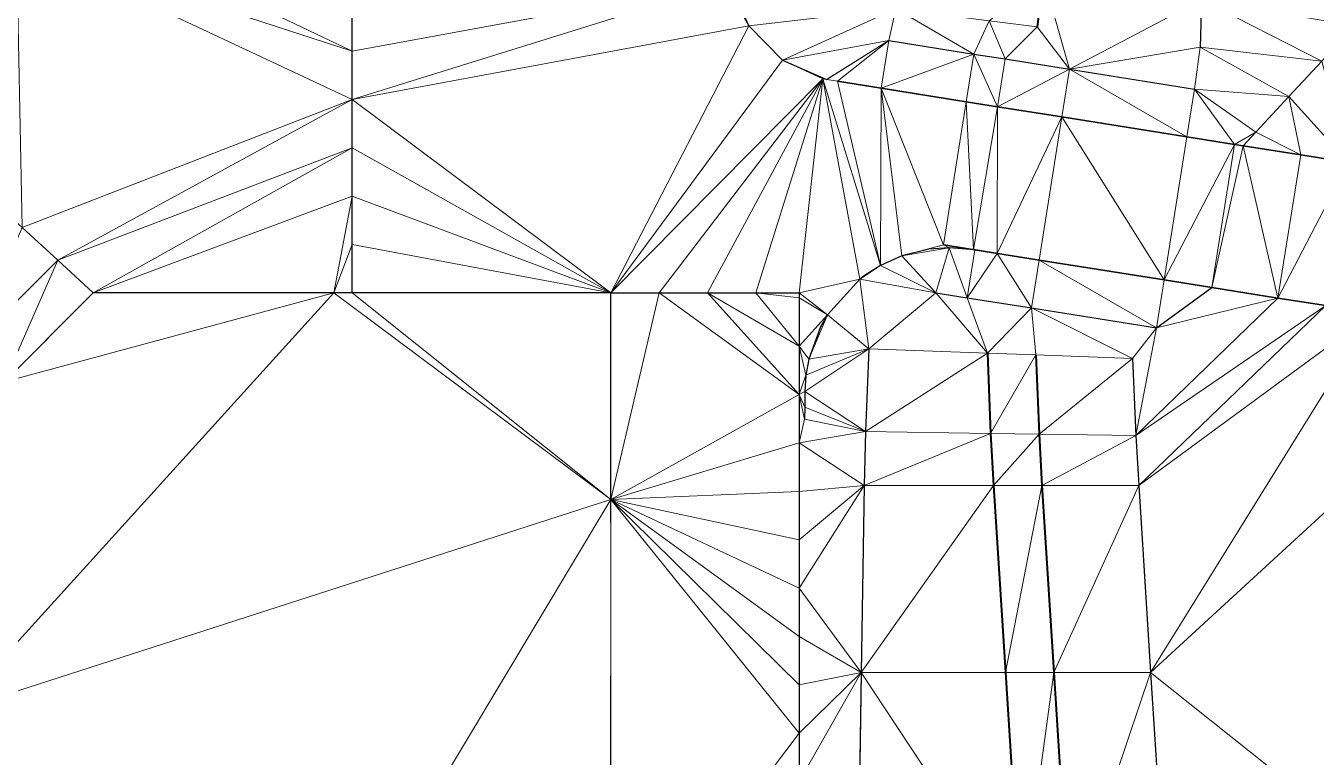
# Model space of a CAD drawing. Header units: metres. Extents: x 246428 to 246884, y 7418966 to 7419490.
# Drawn here: x 246748.03 to 246774.7, y 7419340.41 to 7419355.54 of the extents above; entities that cross this region are included whole.
import ezdxf

# ---------------------------------------------------------------- set-up
doc = ezdxf.new("R2010")
doc.units = ezdxf.units.M
doc.linetypes.add('blank name', pattern=[0])
doc.linetypes.add('HIDDEN', pattern=[9.525, 6.35, -3.175])
doc.layers.add('_12D_UNMAPPED', color=7, linetype='Continuous')
for name, color, linetype, lineweight in [('BATTER', 250, 'HIDDEN', 25), ('DRAINAGE_SWALE', 7, 'CHANNEL_DASHDOT_X4', 40), ('GRADELINES', 250, 'HIDDEN', 25), ('MISC_PATHS', 7, 'Continuous', 35)]:
    doc.layers.add(name, color=color, linetype=linetype, lineweight=lineweight)
doc.styles.get("Standard").update_dxf_attribs({"font": 'romans.shx', "width": 0.65})
doc.linetypes.add('CHANNEL_DASHDOT_X4', pattern='A,6,-1,1,-1,0.004,[">",Standard,S=4,R=0,X=0,Y=-1.7144],0.004,1,-1,6,-1,1,-1', length=20.008)

msp = doc.modelspace()

# ---------------------------------------------------------------- linework, layer by layer
at = {"layer": '_12D_UNMAPPED', "color": 3, "linetype": 'blank name', "lineweight": 0}
for points in [[(246754.775, 7419355.014, 35.57), (246747.841, 7419357.274, 35.511), (246748.523, 7419358.005, 35.497)], [(246754.775, 7419356.014, 35.55), (246754.775, 7419355.014, 35.57), (246748.523, 7419358.005, 35.497)], [(246754.775, 7419354.014, 35.59), (246747.954, 7419351.367, 35.637), (246747.841, 7419357.274, 35.511)], [(246754.775, 7419355.014, 35.57), (246754.775, 7419354.014, 35.59), (246747.841, 7419357.274, 35.511)], [(246767.946, 7419355.645, 35.032), (246769.069, 7419356.54, 35.072), (246768.938, 7419355.52, 35.052)], [(246769.069, 7419356.54, 35.072), (246769.602, 7419354.642, 35.644), (246768.938, 7419355.52, 35.052)], [(246769.602, 7419354.642, 35.644), (246769.069, 7419356.54, 35.072), (246772.331, 7419356.084, 35.896)], [(246754.775, 7419355.014, 35.57), (246754.775, 7419356.014, 35.55), (246762.599, 7419356.457, 35.512)], [(246754.775, 7419354.014, 35.59), (246754.775, 7419355.014, 35.57), (246762.599, 7419356.457, 35.512)], [(246754.775, 7419354.014, 35.59), (246762.599, 7419356.457, 35.512), (246762.977, 7419355.538, 35.523)], [(246762.599, 7419356.457, 35.512), (246766.017, 7419355.889, 35.536), (246762.977, 7419355.538, 35.523)], [(246769.602, 7419354.642, 35.644), (246772.331, 7419356.084, 35.896), (246772.305, 7419355.095, 35.9)], [(246772.305, 7419355.095, 35.9), (246772.331, 7419356.084, 35.896), (246774.816, 7419354.808, 35.785)], [(246772.331, 7419356.084, 35.896), (246775.496, 7419355.541, 35.819), (246774.816, 7419354.808, 35.785)], [(246762.977, 7419355.538, 35.523), (246766.017, 7419355.889, 35.536), (246763.672, 7419354.828, 35.534)], [(246766.017, 7419355.889, 35.536), (246765.868, 7419355.235, 35.577), (246763.672, 7419354.828, 35.534)], [(246767.627, 7419354.956, 35.609), (246765.868, 7419355.235, 35.577), (246766.017, 7419355.889, 35.536)], [(246767.627, 7419354.956, 35.609), (246766.017, 7419355.889, 35.536), (246767.946, 7419355.645, 35.032)], [(246760.122, 7419350.014, 35.67), (246754.775, 7419354.014, 35.59), (246762.977, 7419355.538, 35.523)], [(246763.672, 7419354.828, 35.534), (246760.122, 7419350.014, 35.67), (246762.977, 7419355.538, 35.523)], [(246768.271, 7419354.853, 35.62), (246767.627, 7419354.956, 35.609), (246767.946, 7419355.645, 35.032)], [(246767.627, 7419354.956, 35.609), (246767.627, 7419354.956, 35.609), (246767.946, 7419355.645, 35.032)], [(246768.271, 7419354.853, 35.62), (246767.946, 7419355.645, 35.032), (246768.938, 7419355.52, 35.052)], [(246768.271, 7419354.853, 35.62), (246768.271, 7419354.853, 35.62), (246767.946, 7419355.645, 35.032)], [(246769.602, 7419354.642, 35.644), (246768.271, 7419354.853, 35.62), (246768.938, 7419355.52, 35.052)], [(246765.868, 7419355.235, 35.577), (246764.583, 7419354.431, 35.545), (246763.672, 7419354.828, 35.534)], [(246764.583, 7419354.431, 35.545), (246765.868, 7419355.235, 35.577), (246764.587, 7419354.43, 35.545)], [(246765.868, 7419355.235, 35.577), (246764.806, 7419354.391, 35.551), (246764.587, 7419354.43, 35.545)], [(246764.806, 7419354.391, 35.551), (246765.868, 7419355.235, 35.577), (246765.711, 7419354.247, 35.567)], [(246765.868, 7419355.235, 35.577), (246767.627, 7419354.956, 35.609), (246765.711, 7419354.247, 35.567)], [(246765.711, 7419354.247, 35.567), (246765.868, 7419355.235, 35.577), (246765.711, 7419354.247, 35.567)], [(246765.711, 7419354.247, 35.567), (246767.627, 7419354.956, 35.609), (246767.47, 7419353.968, 35.599)], [(246767.627, 7419354.956, 35.609), (246767.627, 7419354.956, 35.609), (246767.47, 7419353.968, 35.599)], [(246767.47, 7419353.968, 35.599), (246767.627, 7419354.956, 35.609), (246767.47, 7419353.968, 35.599)], [(246767.47, 7419353.968, 35.599), (246767.627, 7419354.956, 35.609), (246768.114, 7419353.866, 35.61)], [(246767.627, 7419354.956, 35.609), (246768.271, 7419354.853, 35.62), (246768.114, 7419353.866, 35.61)], [(246772.185, 7419354.232, 35.691), (246769.602, 7419354.642, 35.644), (246772.305, 7419355.095, 35.9)], [(246772.185, 7419354.232, 35.691), (246772.305, 7419355.095, 35.9), (246774.136, 7419354.074, 35.75)], [(246772.305, 7419355.095, 35.9), (246774.816, 7419354.808, 35.785), (246774.136, 7419354.074, 35.75)], [(246764.507, 7419354.439, 35.545), (246760.122, 7419350.014, 35.67), (246763.672, 7419354.828, 35.534)], [(246764.507, 7419354.439, 35.545), (246763.672, 7419354.828, 35.534), (246764.583, 7419354.431, 35.545)], [(246768.114, 7419353.866, 35.61), (246768.271, 7419354.853, 35.62), (246768.114, 7419353.866, 35.61)], [(246768.271, 7419354.853, 35.62), (246768.271, 7419354.853, 35.62), (246768.114, 7419353.866, 35.61)], [(246768.271, 7419354.853, 35.62), (246769.602, 7419354.642, 35.644), (246768.114, 7419353.866, 35.61)], [(246768.114, 7419353.866, 35.61), (246769.602, 7419354.642, 35.644), (246769.445, 7419353.654, 35.634)], [(246769.445, 7419353.654, 35.634), (246769.602, 7419354.642, 35.644), (246772.028, 7419353.244, 35.681)], [(246769.602, 7419354.642, 35.644), (246772.185, 7419354.232, 35.691), (246772.028, 7419353.244, 35.681)], [(246774.816, 7419354.808, 35.785), (246775.371, 7419352.713, 35.741), (246774.136, 7419354.074, 35.75)], [(246764.507, 7419354.439, 35.545), (246761.122, 7419350.014, 35.65), (246760.122, 7419350.014, 35.67)], [(246764.507, 7419354.439, 35.545), (246762.122, 7419350.014, 35.63), (246761.122, 7419350.014, 35.65)], [(246764.507, 7419354.439, 35.545), (246763.122, 7419350.014, 35.61), (246762.122, 7419350.014, 35.63)], [(246763.122, 7419350.014, 35.61), (246764.507, 7419354.439, 35.545), (246764.017, 7419350.014, 35.592)], [(246764.017, 7419350.014, 35.592), (246764.507, 7419354.439, 35.545), (246765.268, 7419350.298, 35.553)], [(246764.507, 7419354.439, 35.545), (246764.583, 7419354.431, 35.545), (246764.587, 7419354.43, 35.545)], [(246764.806, 7419354.391, 35.551), (246764.507, 7419354.439, 35.545), (246764.587, 7419354.43, 35.545)], [(246764.507, 7419354.439, 35.545), (246765.698, 7419350.583, 35.545), (246765.268, 7419350.298, 35.553)], [(246764.507, 7419354.439, 35.545), (246764.806, 7419354.391, 35.551), (246765.698, 7419350.583, 35.545)], [(246764.806, 7419354.391, 35.551), (246765.711, 7419354.247, 35.567), (246765.698, 7419350.583, 35.545)], [(246765.711, 7419354.247, 35.567), (246766.139, 7419350.779, 35.553), (246765.698, 7419350.583, 35.545)], [(246765.711, 7419354.247, 35.567), (246767.47, 7419353.968, 35.599), (246767, 7419351.005, 35.579)], [(246765.711, 7419354.247, 35.567), (246767, 7419351.005, 35.579), (246766.139, 7419350.779, 35.553)], [(246765.711, 7419354.247, 35.567), (246765.711, 7419354.247, 35.567), (246766.139, 7419350.779, 35.553)], [(246772.028, 7419353.244, 35.681), (246772.185, 7419354.232, 35.691), (246772.028, 7419353.244, 35.681)], [(246772.028, 7419353.244, 35.681), (246772.185, 7419354.232, 35.691), (246773.016, 7419353.087, 35.699)], [(246773.016, 7419353.087, 35.699), (246772.185, 7419354.232, 35.691), (246773.457, 7419353.341, 35.715)], [(246772.185, 7419354.232, 35.691), (246774.136, 7419354.074, 35.75), (246773.457, 7419353.341, 35.715)], [(246754.775, 7419354.014, 35.59), (246748.691, 7419350.69, 35.654), (246747.954, 7419351.367, 35.637)], [(246754.775, 7419354.014, 35.59), (246754.775, 7419353.014, 35.61), (246748.691, 7419350.69, 35.654)], [(246754.775, 7419353.014, 35.61), (246754.775, 7419354.014, 35.59), (246760.122, 7419350.014, 35.67)], [(246767.47, 7419353.968, 35.599), (246767.47, 7419353.968, 35.599), (246767, 7419351.005, 35.579)], [(246767, 7419351.005, 35.579), (246767.47, 7419353.968, 35.599), (246767.62, 7419350.909, 35.58)], [(246767.47, 7419353.968, 35.599), (246768.114, 7419353.866, 35.61), (246767.62, 7419350.909, 35.58)], [(246768.114, 7419353.866, 35.61), (246768.111, 7419350.829, 35.589), (246767.62, 7419350.909, 35.58)], [(246768.114, 7419353.866, 35.61), (246768.114, 7419353.866, 35.61), (246767.62, 7419350.909, 35.58)], [(246768.114, 7419353.866, 35.61), (246769.445, 7419353.654, 35.634), (246768.111, 7419350.829, 35.589)], [(246774.136, 7419354.074, 35.75), (246774.383, 7419352.87, 35.724), (246773.457, 7419353.341, 35.715)], [(246775.371, 7419352.713, 35.741), (246774.383, 7419352.87, 35.724), (246774.136, 7419354.074, 35.75)], [(246769.445, 7419353.654, 35.634), (246768.975, 7419350.691, 35.604), (246768.111, 7419350.829, 35.589)], [(246768.975, 7419350.691, 35.604), (246769.445, 7419353.654, 35.634), (246771.557, 7419350.281, 35.651)], [(246769.445, 7419353.654, 35.634), (246772.028, 7419353.244, 35.681), (246771.557, 7419350.281, 35.651)], [(246773.016, 7419353.087, 35.699), (246773.457, 7419353.341, 35.715), (246773.195, 7419353.059, 35.702)], [(246773.016, 7419353.087, 35.699), (246773.016, 7419353.087, 35.699), (246773.457, 7419353.341, 35.715)], [(246773.457, 7419353.341, 35.715), (246774.383, 7419352.87, 35.724), (246773.195, 7419353.059, 35.702)], [(246771.557, 7419350.281, 35.651), (246772.028, 7419353.244, 35.681), (246771.558, 7419350.281, 35.651)], [(246772.028, 7419353.244, 35.681), (246773.016, 7419353.087, 35.699), (246771.558, 7419350.281, 35.651)], [(246772.028, 7419353.244, 35.681), (246772.028, 7419353.244, 35.681), (246771.558, 7419350.281, 35.651)], [(246771.558, 7419350.281, 35.651), (246773.016, 7419353.087, 35.699), (246772.545, 7419350.124, 35.669)], [(246772.545, 7419350.124, 35.669), (246773.016, 7419353.087, 35.699), (246772.545, 7419350.124, 35.669)], [(246773.016, 7419353.087, 35.699), (246773.016, 7419353.087, 35.699), (246772.545, 7419350.124, 35.669)], [(246772.545, 7419350.124, 35.669), (246773.016, 7419353.087, 35.699), (246773.195, 7419353.059, 35.702)], [(246773.913, 7419349.907, 35.694), (246772.545, 7419350.124, 35.669), (246773.195, 7419353.059, 35.702)], [(246774.383, 7419352.87, 35.724), (246773.913, 7419349.907, 35.694), (246773.195, 7419353.059, 35.702)], [(246754.775, 7419353.014, 35.61), (246749.427, 7419350.014, 35.67), (246748.691, 7419350.69, 35.654)], [(246754.775, 7419352.014, 35.63), (246749.427, 7419350.014, 35.67), (246754.775, 7419353.014, 35.61)], [(246754.775, 7419352.014, 35.63), (246754.775, 7419353.014, 35.61), (246760.122, 7419350.014, 35.67)], [(246774.383, 7419352.87, 35.724), (246775.371, 7419352.713, 35.741), (246773.913, 7419349.907, 35.694)], [(246773.913, 7419349.907, 35.694), (246775.371, 7419352.713, 35.741), (246774.9, 7419349.75, 35.711)], [(246754.397, 7419350.014, 35.67), (246749.427, 7419350.014, 35.67), (246754.775, 7419352.014, 35.63)], [(246754.775, 7419351.014, 35.65), (246754.397, 7419350.014, 35.67), (246754.775, 7419352.014, 35.63)], [(246754.775, 7419351.014, 35.65), (246754.775, 7419352.014, 35.63), (246760.122, 7419350.014, 35.67)], [(246747.954, 7419351.367, 35.637), (246748.691, 7419350.69, 35.654), (246746.882, 7419348.883, 35.658)], [(246754.775, 7419350.014, 35.67), (246754.397, 7419350.014, 35.67), (246754.775, 7419351.014, 35.65)], [(246754.775, 7419350.014, 35.67), (246754.775, 7419351.014, 35.65), (246760.122, 7419350.014, 35.67)], [(246767, 7419351.005, 35.579), (246767.12, 7419350.949, 35.571), (246766.139, 7419350.779, 35.553)], [(246766.843, 7419350.017, 35.569), (246766.139, 7419350.779, 35.553), (246767.12, 7419350.949, 35.571)], [(246767.487, 7419349.915, 35.57), (246766.843, 7419350.017, 35.569), (246767.12, 7419350.949, 35.571)], [(246767, 7419351.005, 35.579), (246767.62, 7419350.909, 35.58), (246767.12, 7419350.949, 35.571)], [(246767.644, 7419350.903, 35.58), (246767.487, 7419349.915, 35.57), (246767.12, 7419350.949, 35.571)], [(246767.12, 7419350.949, 35.571), (246767.62, 7419350.909, 35.58), (246767.644, 7419350.903, 35.58)], [(246767.487, 7419349.915, 35.57), (246767.644, 7419350.903, 35.58), (246767.487, 7419349.915, 35.57)], [(246767.644, 7419350.903, 35.58), (246767.644, 7419350.903, 35.58), (246767.487, 7419349.915, 35.57)], [(246767.487, 7419349.915, 35.57), (246767.644, 7419350.903, 35.58), (246768.111, 7419350.829, 35.589)], [(246767.644, 7419350.903, 35.58), (246767.644, 7419350.903, 35.58), (246767.62, 7419350.909, 35.58)], [(246767.644, 7419350.903, 35.58), (246767.62, 7419350.909, 35.58), (246768.111, 7419350.829, 35.589)], [(246748.691, 7419350.69, 35.654), (246747.589, 7419348.176, 35.67), (246746.882, 7419348.883, 35.658)], [(246748.691, 7419350.69, 35.654), (246749.427, 7419350.014, 35.67), (246747.589, 7419348.176, 35.67)], [(246766.139, 7419350.779, 35.553), (246766.843, 7419350.017, 35.569), (246765.698, 7419350.583, 35.545)], [(246768.818, 7419349.704, 35.594), (246767.487, 7419349.915, 35.57), (246768.111, 7419350.829, 35.589)], [(246768.975, 7419350.691, 35.604), (246768.818, 7419349.704, 35.594), (246768.111, 7419350.829, 35.589)], [(246768.818, 7419349.704, 35.594), (246768.975, 7419350.691, 35.604), (246771.401, 7419349.294, 35.641)], [(246768.975, 7419350.691, 35.604), (246771.557, 7419350.281, 35.651), (246771.401, 7419349.294, 35.641)], [(246765.698, 7419350.583, 35.545), (246766.843, 7419350.017, 35.569), (246765.268, 7419350.298, 35.553)], [(246764.017, 7419350.014, 35.592), (246765.268, 7419350.298, 35.553), (246764.602, 7419349.558, 35.568)], [(246765.268, 7419350.298, 35.553), (246765.459, 7419348.855, 35.576), (246764.602, 7419349.558, 35.568)], [(246766.843, 7419350.017, 35.569), (246765.459, 7419348.855, 35.576), (246765.268, 7419350.298, 35.553)], [(246771.401, 7419349.294, 35.641), (246771.557, 7419350.281, 35.651), (246771.401, 7419349.294, 35.641)], [(246771.557, 7419350.281, 35.651), (246771.558, 7419350.281, 35.651), (246771.401, 7419349.294, 35.641)], [(246771.401, 7419349.294, 35.641), (246771.558, 7419350.281, 35.651), (246772.545, 7419350.124, 35.669)], [(246773.913, 7419349.907, 35.694), (246771.401, 7419349.294, 35.641), (246772.545, 7419350.124, 35.669)], [(246771.558, 7419350.281, 35.651), (246772.545, 7419350.124, 35.669), (246772.545, 7419350.124, 35.669)], [(246772.545, 7419350.124, 35.669), (246773.913, 7419349.907, 35.694), (246772.545, 7419350.124, 35.669)], [(246772.545, 7419350.124, 35.669), (246772.545, 7419350.124, 35.669), (246772.545, 7419350.124, 35.669)], [(246754.397, 7419350.014, 35.67), (246746.557, 7419341.364, 35.67), (246747.589, 7419348.176, 35.67)], [(246746.557, 7419341.364, 35.67), (246754.397, 7419350.014, 35.67), (246760.122, 7419345.739, 35.67)], [(246749.427, 7419350.014, 35.67), (246754.397, 7419350.014, 35.67), (246747.589, 7419348.176, 35.67)], [(246754.397, 7419350.014, 35.67), (246754.775, 7419350.014, 35.67), (246760.122, 7419345.739, 35.67)], [(246760.122, 7419345.739, 35.67), (246754.775, 7419350.014, 35.67), (246760.122, 7419350.014, 35.67)], [(246760.122, 7419345.739, 35.67), (246760.122, 7419350.014, 35.67), (246761.122, 7419350.014, 35.65)], [(246760.122, 7419345.739, 35.67), (246761.122, 7419350.014, 35.65), (246764.017, 7419347.909, 35.592)], [(246761.122, 7419350.014, 35.65), (246762.122, 7419350.014, 35.63), (246764.017, 7419347.909, 35.592)], [(246762.122, 7419350.014, 35.63), (246763.122, 7419350.014, 35.61), (246764.017, 7419348.909, 35.592)], [(246762.122, 7419350.014, 35.63), (246764.017, 7419348.909, 35.592), (246764.017, 7419347.909, 35.592)], [(246763.122, 7419350.014, 35.61), (246764.017, 7419350.014, 35.592), (246764.017, 7419349.909, 35.592)], [(246763.122, 7419350.014, 35.61), (246764.017, 7419349.909, 35.592), (246764.017, 7419348.909, 35.592)], [(246764.017, 7419349.909, 35.592), (246764.017, 7419350.014, 35.592), (246764.602, 7419349.558, 35.568)], [(246764.017, 7419348.909, 35.592), (246764.017, 7419349.909, 35.592), (246764.602, 7419349.558, 35.568)], [(246765.459, 7419348.855, 35.576), (246766.843, 7419350.017, 35.569), (246767.911, 7419348.767, 34.963)], [(246766.843, 7419350.017, 35.569), (246767.487, 7419349.915, 35.57), (246767.911, 7419348.767, 34.963)], [(246767.487, 7419349.915, 35.57), (246768.818, 7419349.704, 35.594), (246767.911, 7419348.767, 34.963)], [(246767.487, 7419349.915, 35.57), (246767.487, 7419349.915, 35.57), (246767.911, 7419348.767, 34.963)], [(246773.913, 7419349.907, 35.694), (246774.9, 7419349.75, 35.711), (246770.974, 7419347.065, 35.45)], [(246771.401, 7419349.294, 35.641), (246773.913, 7419349.907, 35.694), (246770.974, 7419347.065, 35.45)], [(246764.017, 7419348.909, 35.592), (246764.602, 7419349.558, 35.568), (246764.215, 7419348.641, 35.584)], [(246764.602, 7419349.558, 35.568), (246765.459, 7419348.855, 35.576), (246764.215, 7419348.641, 35.584)], [(246767.911, 7419348.767, 34.963), (246768.818, 7419349.704, 35.594), (246768.911, 7419348.731, 34.983)], [(246768.911, 7419348.731, 34.983), (246768.818, 7419349.704, 35.594), (246770.909, 7419348.659, 35.483)], [(246768.818, 7419349.704, 35.594), (246771.401, 7419349.294, 35.641), (246770.909, 7419348.659, 35.483)], [(246770.974, 7419347.065, 35.45), (246774.9, 7419349.75, 35.711), (246771.034, 7419346.029, 35.429)], [(246774.901, 7419349.75, 35.711), (246775.888, 7419349.594, 35.729), (246771.034, 7419346.029, 35.429)], [(246774.9, 7419349.75, 35.711), (246774.901, 7419349.75, 35.711), (246771.034, 7419346.029, 35.429)], [(246775.888, 7419349.594, 35.729), (246775.888, 7419349.593, 35.729), (246771.034, 7419346.029, 35.429)], [(246775.888, 7419349.593, 35.729), (246771.28, 7419342.162, 35.352), (246771.034, 7419346.029, 35.429)], [(246771.28, 7419342.162, 35.352), (246775.888, 7419349.593, 35.729), (246778.851, 7419349.123, 35.783)], [(246770.909, 7419348.659, 35.483), (246771.401, 7419349.294, 35.641), (246770.974, 7419347.065, 35.45)], [(246771.401, 7419349.294, 35.641), (246771.401, 7419349.294, 35.641), (246770.909, 7419348.659, 35.483)], [(246781.209, 7419334.245, 35.421), (246771.28, 7419342.162, 35.352), (246778.851, 7419349.123, 35.783)], [(246764.017, 7419347.909, 35.592), (246764.017, 7419348.909, 35.592), (246764.156, 7419348.309, 35.589)], [(246764.017, 7419348.909, 35.592), (246764.215, 7419348.641, 35.584), (246764.156, 7419348.309, 35.589)], [(246764.156, 7419348.309, 35.589), (246765.459, 7419348.855, 35.576), (246764.134, 7419347.977, 35.589)], [(246765.459, 7419348.855, 35.576), (246765.389, 7419347.144, 35.576), (246764.134, 7419347.977, 35.589)], [(246764.215, 7419348.641, 35.584), (246765.459, 7419348.855, 35.576), (246764.156, 7419348.309, 35.589)], [(246765.389, 7419347.144, 35.576), (246765.459, 7419348.855, 35.576), (246767.911, 7419348.767, 34.963)], [(246765.389, 7419347.144, 35.576), (246767.911, 7419348.767, 34.963), (246767.974, 7419347.107, 34.93)], [(246767.974, 7419347.107, 34.93), (246767.911, 7419348.767, 34.963), (246768.911, 7419348.731, 34.983)], [(246767.974, 7419347.107, 34.93), (246768.911, 7419348.731, 34.983), (246768.974, 7419347.093, 34.95)], [(246768.974, 7419347.093, 34.95), (246768.911, 7419348.731, 34.983), (246770.909, 7419348.659, 35.483)], [(246768.974, 7419347.093, 34.95), (246770.909, 7419348.659, 35.483), (246770.974, 7419347.065, 35.45)], [(246764.017, 7419347.909, 35.592), (246764.156, 7419348.309, 35.589), (246764.134, 7419347.977, 35.589)], [(246764.017, 7419347.909, 35.592), (246764.134, 7419347.977, 35.589), (246764.131, 7419347.647, 35.59)], [(246764.134, 7419347.977, 35.589), (246765.389, 7419347.144, 35.576), (246764.131, 7419347.647, 35.59)], [(246760.122, 7419345.739, 35.67), (246764.017, 7419347.909, 35.592), (246764.017, 7419346.909, 35.592)], [(246764.017, 7419346.909, 35.592), (246764.017, 7419347.909, 35.592), (246764.129, 7419347.402, 35.59)], [(246764.017, 7419347.909, 35.592), (246764.131, 7419347.647, 35.59), (246764.129, 7419347.402, 35.59)], [(246764.131, 7419347.647, 35.59), (246765.389, 7419347.144, 35.576), (246764.129, 7419347.402, 35.59)], [(246765.389, 7419347.144, 35.576), (246764.017, 7419346.909, 35.592), (246764.129, 7419347.402, 35.59)], [(246760.122, 7419345.739, 35.67), (246764.017, 7419346.909, 35.592), (246764.017, 7419345.909, 35.592)], [(246765.389, 7419347.144, 35.576), (246765.363, 7419346.029, 35.577), (246764.017, 7419346.909, 35.592)], [(246764.017, 7419346.909, 35.592), (246765.363, 7419346.029, 35.577), (246764.017, 7419345.909, 35.592)], [(246765.363, 7419346.029, 35.577), (246765.389, 7419347.144, 35.576), (246767.974, 7419347.107, 34.93)], [(246765.363, 7419346.029, 35.577), (246767.974, 7419347.107, 34.93), (246768.034, 7419346.029, 34.909)], [(246768.034, 7419346.029, 34.909), (246767.974, 7419347.107, 34.93), (246768.974, 7419347.093, 34.95)], [(246768.034, 7419346.029, 34.909), (246768.974, 7419347.093, 34.95), (246769.034, 7419346.029, 34.929)], [(246769.034, 7419346.029, 34.929), (246768.974, 7419347.093, 34.95), (246770.974, 7419347.065, 35.45)], [(246769.034, 7419346.029, 34.929), (246770.974, 7419347.065, 35.45), (246771.034, 7419346.029, 35.429)], [(246760.122, 7419345.739, 35.67), (246764.017, 7419345.909, 35.592), (246764.017, 7419344.909, 35.592)], [(246764.017, 7419345.909, 35.592), (246765.363, 7419346.029, 35.577), (246764.017, 7419344.909, 35.592)], [(246764.017, 7419344.909, 35.592), (246765.363, 7419346.029, 35.577), (246764.017, 7419343.909, 35.592)], [(246765.363, 7419346.029, 35.577), (246765.3, 7419342.162, 35.577), (246764.017, 7419343.909, 35.592)], [(246768.28, 7419342.162, 34.832), (246765.3, 7419342.162, 35.577), (246768.034, 7419346.029, 34.909)], [(246765.3, 7419342.162, 35.577), (246765.363, 7419346.029, 35.577), (246768.034, 7419346.029, 34.909)], [(246768.28, 7419342.162, 34.832), (246768.034, 7419346.029, 34.909), (246769.034, 7419346.029, 34.929)], [(246769.28, 7419342.162, 34.852), (246768.28, 7419342.162, 34.832), (246769.034, 7419346.029, 34.929)], [(246769.28, 7419342.162, 34.852), (246769.034, 7419346.029, 34.929), (246771.034, 7419346.029, 35.429)], [(246771.28, 7419342.162, 35.352), (246769.28, 7419342.162, 34.852), (246771.034, 7419346.029, 35.429)], [(246752.637, 7419333.224, 35.67), (246746.557, 7419341.364, 35.67), (246760.122, 7419345.739, 35.67)], [(246760.122, 7419335.739, 35.67), (246752.637, 7419333.224, 35.67), (246760.122, 7419345.739, 35.67)], [(246764.017, 7419340.909, 35.592), (246760.122, 7419335.739, 35.67), (246760.122, 7419345.739, 35.67)], [(246764.017, 7419341.909, 35.592), (246764.017, 7419340.909, 35.592), (246760.122, 7419345.739, 35.67)], [(246760.122, 7419345.739, 35.67), (246764.017, 7419344.909, 35.592), (246764.017, 7419343.909, 35.592)], [(246764.017, 7419341.909, 35.592), (246760.122, 7419345.739, 35.67), (246764.017, 7419342.909, 35.592)], [(246760.122, 7419345.739, 35.67), (246764.017, 7419343.909, 35.592), (246764.017, 7419342.909, 35.592)], [(246764.017, 7419343.909, 35.592), (246765.3, 7419342.162, 35.577), (246764.017, 7419342.909, 35.592)], [(246765.3, 7419342.162, 35.577), (246764.017, 7419341.909, 35.592), (246764.017, 7419342.909, 35.592)], [(246764.017, 7419340.909, 35.592), (246765.3, 7419342.162, 35.577), (246764.017, 7419339.909, 35.592)], [(246764.017, 7419341.909, 35.592), (246765.3, 7419342.162, 35.577), (246764.017, 7419340.909, 35.592)], [(246765.3, 7419342.162, 35.577), (246765.22, 7419337.162, 35.578), (246764.017, 7419339.909, 35.592)], [(246765.3, 7419342.162, 35.577), (246768.599, 7419337.162, 34.733), (246765.22, 7419337.162, 35.578)], [(246765.3, 7419342.162, 35.577), (246768.28, 7419342.162, 34.832), (246768.599, 7419337.162, 34.733)], [(246768.599, 7419337.162, 34.733), (246768.28, 7419342.162, 34.832), (246769.28, 7419342.162, 34.852)], [(246768.599, 7419337.162, 34.733), (246769.28, 7419342.162, 34.852), (246769.599, 7419337.162, 34.753)], [(246769.599, 7419337.162, 34.753), (246769.28, 7419342.162, 34.852), (246771.28, 7419342.162, 35.352)], [(246769.599, 7419337.162, 34.753), (246771.28, 7419342.162, 35.352), (246771.599, 7419337.162, 35.253)], [(246771.28, 7419342.162, 35.352), (246781.209, 7419334.245, 35.421), (246771.599, 7419337.162, 35.253)], [(246752.637, 7419333.224, 35.67), (246746.557, 7419337.144, 35.67), (246746.557, 7419341.364, 35.67)], [(246760.122, 7419335.739, 35.67), (246764.017, 7419340.909, 35.592), (246764.017, 7419339.909, 35.592)]]:
    msp.add_3dface(points, dxfattribs=at)
at = {"layer": 'BATTER'}
for points in [[(246774.456, 7419380.503, 36.133), (246774.504, 7419379.157, 36.121), (246774.508, 7419379.05, 36.12), (246774.562, 7419377.493, 36.107), (246774.598, 7419376.447, 36.098), (246774.557, 7419373.734, 36.074), (246774.38, 7419371.024, 36.049), (246774.156, 7419368.311, 36.024), (246774.065, 7419367.502, 36.017), (246773.956, 7419367.521, 35.989), (246773.666, 7419365.636, 35.967), (246773.192, 7419362.956, 35.936), (246773.074, 7419362.351, 35.929), (246772.767, 7419360.616, 35.908), (246772.448, 7419358.362, 35.885), (246772.331, 7419356.084, 35.896), (246772.305, 7419355.095, 35.9)], [(246765.868, 7419355.235, 35.577), (246767.627, 7419354.956, 35.609), (246767.627, 7419354.956, 35.609), (246768.271, 7419354.853, 35.62), (246768.271, 7419354.853, 35.62), (246769.602, 7419354.642, 35.644), (246772.185, 7419354.232, 35.691)], [(246766.843, 7419350.017, 35.569), (246767.487, 7419349.915, 35.57), (246767.487, 7419349.915, 35.57), (246768.818, 7419349.704, 35.594), (246771.401, 7419349.294, 35.641), (246771.401, 7419349.294, 35.641), (246772.545, 7419350.124, 35.669)], [(246765.459, 7419348.855, 35.576), (246765.389, 7419347.144, 35.576), (246765.363, 7419346.029, 35.577), (246765.3, 7419342.162, 35.577), (246765.22, 7419337.162, 35.578), (246765.148, 7419332.662, 35.579), (246765.148, 7419332.662, 35.579), (246765.14, 7419332.162, 35.579), (246765.128, 7419331.425, 35.579)], [(246770.909, 7419348.659, 35.483), (246770.974, 7419347.065, 35.45), (246771.034, 7419346.029, 35.429), (246771.28, 7419342.162, 35.352), (246771.599, 7419337.162, 35.253), (246771.885, 7419332.662, 35.165)]]:
    msp.add_polyline3d(points, dxfattribs=at)
at = {"layer": 'DRAINAGE_SWALE'}
for points in [[(246772.093, 7419380.54, 35.542), (246772.088, 7419379.232, 35.517), (246772.088, 7419379.129, 35.515), (246772.082, 7419377.618, 35.486), (246772.078, 7419376.605, 35.467), (246771.938, 7419373.98, 35.416), (246771.668, 7419371.365, 35.366), (246771.345, 7419368.754, 35.313), (246771.222, 7419367.978, 35.296), (246771.222, 7419367.977, 35.296), (246770.904, 7419366.16, 35.265), (246770.373, 7419363.583, 35.214), (246770.243, 7419363.001, 35.202), (246769.859, 7419361.21, 35.166), (246769.427, 7419358.881, 35.119), (246769.069, 7419356.54, 35.072), (246768.938, 7419355.52, 35.052)], [(246767.911, 7419348.767, 34.963), (246767.974, 7419347.107, 34.93), (246768.034, 7419346.029, 34.909), (246768.28, 7419342.162, 34.832), (246768.599, 7419337.162, 34.733), (246768.885, 7419332.662, 34.645), (246768.885, 7419332.662, 34.645), (246768.917, 7419332.162, 34.635), (246768.964, 7419331.425, 34.62)], [(246768.911, 7419348.731, 34.983), (246768.974, 7419347.093, 34.95), (246769.034, 7419346.029, 34.929), (246769.28, 7419342.162, 34.852), (246769.599, 7419337.162, 34.753), (246769.885, 7419332.662, 34.665), (246769.885, 7419332.662, 34.665), (246769.917, 7419332.162, 34.655), (246769.964, 7419331.425, 34.64)]]:
    msp.add_polyline3d(points, dxfattribs=at)
at = {"layer": 'GRADELINES'}
for points in [[(246778.214, 7419358.475, 35.958), (246777.535, 7419357.742, 35.923), (246776.855, 7419357.008, 35.888), (246776.175, 7419356.275, 35.854), (246775.496, 7419355.541, 35.819), (246774.816, 7419354.808, 35.785), (246774.136, 7419354.074, 35.75), (246773.457, 7419353.341, 35.715), (246773.195, 7419353.059, 35.702)], [(246754.775, 7419350.014, 35.67), (246754.775, 7419351.014, 35.65), (246754.775, 7419352.014, 35.63), (246754.775, 7419353.014, 35.61), (246754.775, 7419354.014, 35.59), (246754.775, 7419355.014, 35.57), (246754.775, 7419355.014, 35.57), (246754.775, 7419356.014, 35.55)], [(246762.772, 7419355.914, 35.519), (246762.977, 7419355.538, 35.523), (246763.672, 7419354.828, 35.534), (246764.583, 7419354.431, 35.545), (246764.587, 7419354.43, 35.545)], [(246760.122, 7419350.014, 35.67), (246764.507, 7419354.439, 35.545)], [(246749.427, 7419350.014, 35.67), (246748.691, 7419350.69, 35.654), (246747.954, 7419351.367, 35.637), (246747.218, 7419352.043, 35.621), (246746.482, 7419352.72, 35.605), (246745.745, 7419353.397, 35.588), (246745.009, 7419354.073, 35.572), (246744.926, 7419354.149, 35.57)], [(246768.111, 7419350.829, 35.589), (246767.62, 7419350.909, 35.58), (246767.62, 7419350.909, 35.58), (246767.12, 7419350.949, 35.571), (246766.693, 7419350.916, 35.563), (246766.139, 7419350.779, 35.553), (246765.698, 7419350.583, 35.545), (246765.698, 7419350.583, 35.545), (246765.382, 7419350.384, 35.55), (246765.268, 7419350.298, 35.553), (246764.602, 7419349.558, 35.568), (246764.46, 7419349.31, 35.573), (246764.215, 7419348.641, 35.584), (246764.156, 7419348.309, 35.589), (246764.156, 7419348.309, 35.589), (246764.134, 7419347.977, 35.589), (246764.134, 7419347.977, 35.589), (246764.131, 7419347.647, 35.59), (246764.129, 7419347.402, 35.59)], [(246746.557, 7419347.144, 35.67), (246746.557, 7419337.144, 35.67), (246746.557, 7419333.224, 35.67), (246746.557, 7419333.224, 35.67), (246752.637, 7419333.224, 35.67), (246760.122, 7419333.224, 35.67), (246760.122, 7419333.224, 35.67), (246760.122, 7419335.739, 35.67), (246760.122, 7419345.739, 35.67), (246760.122, 7419350.014, 35.67), (246760.122, 7419350.014, 35.67), (246754.397, 7419350.014, 35.67), (246749.427, 7419350.014, 35.67), (246749.427, 7419350.014, 35.67), (246746.557, 7419347.144, 35.67)], [(246760.122, 7419350.014, 35.67), (246761.122, 7419350.014, 35.65), (246762.122, 7419350.014, 35.63), (246763.122, 7419350.014, 35.61), (246764.017, 7419350.014, 35.592), (246764.017, 7419350.014, 35.592), (246764.017, 7419350.014, 35.592), (246764.017, 7419349.909, 35.592), (246764.017, 7419348.909, 35.592), (246764.017, 7419347.909, 35.592), (246764.017, 7419346.909, 35.592), (246764.017, 7419345.909, 35.592), (246764.017, 7419344.909, 35.592), (246764.017, 7419343.909, 35.592), (246764.017, 7419342.909, 35.592), (246764.017, 7419341.909, 35.592), (246764.017, 7419340.909, 35.592), (246764.017, 7419339.909, 35.592)]]:
    msp.add_polyline3d(points, dxfattribs=at)
at = {"layer": 'MISC_PATHS'}
for points in [[(246764.806, 7419354.391, 35.551), (246765.711, 7419354.247, 35.567), (246765.711, 7419354.247, 35.567), (246767.47, 7419353.968, 35.599), (246767.47, 7419353.968, 35.599), (246768.114, 7419353.866, 35.61), (246768.114, 7419353.866, 35.61), (246769.445, 7419353.654, 35.634), (246772.028, 7419353.244, 35.681), (246772.028, 7419353.244, 35.681), (246773.016, 7419353.087, 35.699), (246773.016, 7419353.087, 35.699), (246774.383, 7419352.87, 35.724), (246775.371, 7419352.713, 35.741), (246775.371, 7419352.713, 35.741), (246776.359, 7419352.556, 35.759), (246776.359, 7419352.556, 35.759), (246779.322, 7419352.086, 35.813), (246784.26, 7419351.302, 35.902), (246789.198, 7419350.517, 35.991)], [(246767, 7419351.005, 35.579), (246767.644, 7419350.903, 35.58), (246767.644, 7419350.903, 35.58), (246768.975, 7419350.691, 35.604), (246771.557, 7419350.281, 35.651), (246771.558, 7419350.281, 35.651), (246772.545, 7419350.124, 35.669), (246772.545, 7419350.124, 35.669), (246773.913, 7419349.907, 35.694), (246774.9, 7419349.75, 35.711), (246774.901, 7419349.75, 35.711), (246775.888, 7419349.594, 35.729), (246775.888, 7419349.593, 35.729), (246778.851, 7419349.123, 35.783), (246783.789, 7419348.339, 35.872), (246788.727, 7419347.555, 35.961), (246789.993, 7419347.354, 35.984), (246789.993, 7419347.354, 35.984), (246791.968, 7419347.04, 36.036)]]:
    msp.add_polyline3d(points, dxfattribs=at)

doc.saveas('drawing.dxf')
